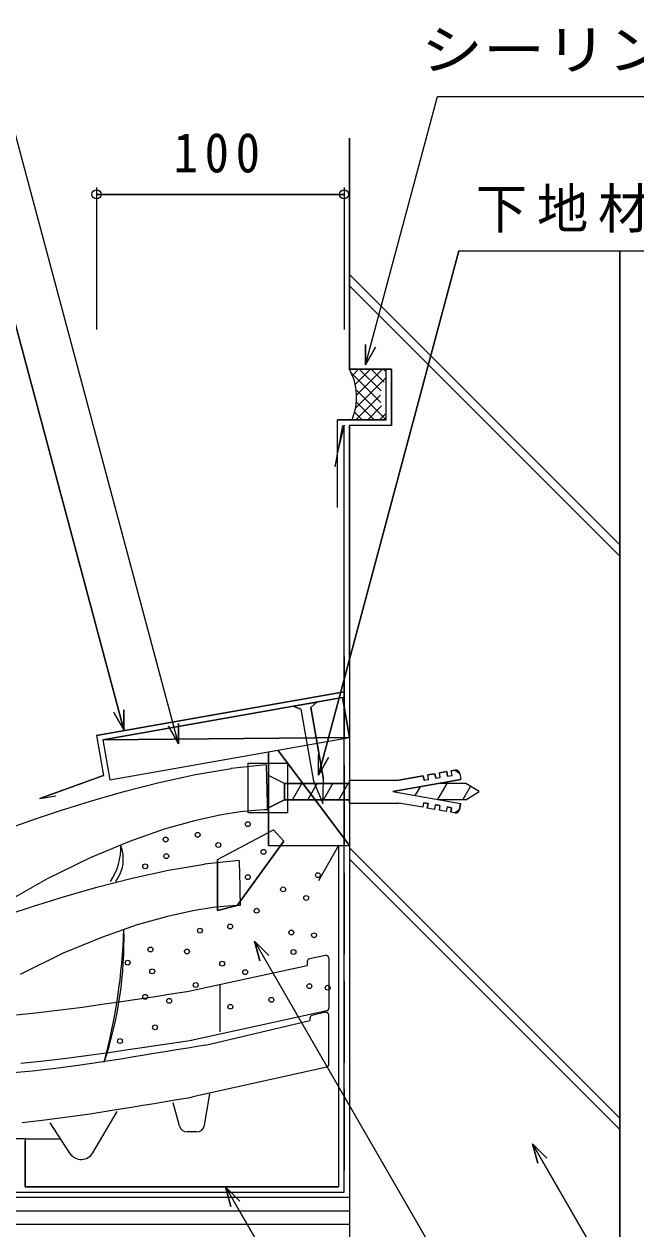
# Model space of a CAD drawing. Units: millimetres, scale not verified. Extents: x -687 to 696, y -330 to 339.
# Drawn here: x 168.9 to 395.2, y -106.4 to 339.1 of the extents above; entities that cross this region are included whole.
import ezdxf
from ezdxf.enums import TextEntityAlignment as Align

# ---------------------------------------------------------------- set-up
doc = ezdxf.new("R2010")
doc.units = ezdxf.units.MM
doc.header["$LTSCALE"] = 10
doc.linetypes.add('DASHED3', pattern=[4, 3, -1])
doc.layers.add('0-0_LAYER001', color=4, linetype='Continuous', lineweight=18)
doc.layers.add('0-1_LAYER004', color=7, linetype='Continuous', lineweight=18)
doc.layers.add('0-2_ADD_LINE', color=7, linetype='Continuous')
doc.styles.add('ＭＳ ゴシック', font='')
doc.styles.get('ＭＳ ゴシック').set_extended_font_data('MS Gothic')

msp = doc.modelspace()

# ---------------------------------------------------------------- linework, layer by layer
at = {"layer": '0-0_LAYER001', "color": 2}
for p, q in [((295.15, 213.1), (321.74, 312.34)), ((321.74, 312.34), (429.08, 312.34)), ((289.21, 211.51), (289.21, 296.9)), ((195.66, 278.61), (195.66, 226.11)), ((287.21, 278.61), (287.21, 226.11)), ((195.66, 276.11), (287.21, 276.11)), ((389.21, 255.2), (389.21, 6.26)), ((205.81, 78.07), (158.73, 253.78)), ((389.21, 146.52), (289.21, 246.52)), ((389.21, 142.28), (289.21, 242.28)), ((304.81, 211.51), (289.21, 211.51)), ((300.82, 199.11), (289.95, 209.98)), ((290.29, 209.18), (292.61, 211.51)), ((291.31, 205.79), (297.03, 211.51)), ((291.8, 201.87), (301.44, 211.51)), ((300.88, 203.46), (292.84, 211.51)), ((302.04, 206.72), (297.25, 211.51)), ((302.73, 210.44), (301.66, 211.51)), ((302.73, 208.39), (302.73, 211.51)), ((304.81, 190.71), (304.81, 211.51)), ((291.45, 197.1), (302.73, 208.39)), ((302.73, 192.79), (302.73, 208.39)), ((291.54, 192.79), (300.68, 201.92)), ((302.73, 192.79), (291.64, 203.88)), ((298.32, 192.79), (291.74, 199.36)), ((295.96, 192.79), (301.08, 197.91)), ((302.73, 192.79), (284.81, 192.79)), ((284.81, 160.34), (284.81, 192.79)), ((293.91, 192.79), (291.11, 195.58)), ((300.37, 192.79), (302.42, 194.83)), ((286.61, 190.71), (283.83, 175.36)), ((287.21, 92.2), (287.21, 190.74)), ((287.21, 112.07), (287.21, 190.07)), ((304.81, 190.71), (289.21, 190.71)), ((289.21, 103.91), (289.21, 190.71)), ((289.21, 174.47), (289.21, -94.84)), ((195.66, 76.05), (287.21, 92.2)), ((197.97, 74.43), (286.61, 90.06)), ((268.39, 86.85), (277.16, 88.39)), ((271.23, 85.73), (268.39, 86.85)), ((271.23, 85.73), (275.92, 59.14)), ((274.88, 86.37), (277.16, 88.39)), ((274.88, 86.37), (279.57, 59.78)), ((195.66, 76.05), (198.26, 61.28)), ((197.97, 74.43), (200.58, 59.66)), ((200.58, 59.66), (289.21, 75.29)), ((259.21, 35.29), (259.21, 70)), ((289.21, 35.29), (262.72, 70.62)), ((325.17, 62.67), (322.51, 62.2)), ((325.47, 61), (325.17, 62.67)), ((328.32, 63.23), (326.85, 62.96)), ((327.14, 61.29), (326.85, 62.97)), ((174.68, 52.7), (198.26, 61.28)), ((259.21, 49.29), (259.21, 61.29)), ((265.21, 58.29), (259.21, 61.29)), ((265.21, 52.29), (265.21, 58.29)), ((289.21, 58.29), (265.21, 58.29)), ((268.1, 52.29), (271.56, 58.29)), ((273.82, 52.29), (277.29, 58.29)), ((275.92, 59.14), (279.36, 50.9)), ((279.36, 50.9), (279.57, 59.78)), ((279.55, 52.29), (283.01, 58.29)), ((285.27, 52.29), (288.73, 58.29)), ((289.21, 59.54), (307.41, 59.54)), ((289.21, 51.04), (289.21, 59.54)), ((305.19, 55.29), (330.46, 59.74)), ((316.51, 61.14), (307.41, 59.54)), ((316.8, 59.47), (316.51, 61.14)), ((316.8, 59.47), (318.47, 59.76)), ((320.84, 61.91), (318.18, 61.44)), ((318.48, 59.76), (318.18, 61.44)), ((321.13, 60.23), (320.84, 61.91)), ((321.13, 60.23), (322.81, 60.53)), ((321.93, 52.34), (325.36, 58.29)), ((332.21, 58.29), (322.2, 58.29)), ((322.81, 60.53), (322.51, 62.2)), ((325.47, 61), (327.14, 61.29)), ((330.06, 62.01), (330.46, 59.74)), ((337.21, 55.29), (332.21, 58.29)), ((174.68, 52.7), (180.59, 53.72)), ((305.19, 55.29), (330.29, 50.86)), ((313.55, 53.81), (315.44, 57.1)), ((331.14, 52.29), (333.99, 57.22)), ((332.21, 52.29), (337.21, 55.29)), ((259.21, 49.29), (265.21, 52.29)), ((289.21, 52.29), (265.21, 52.29)), ((289.21, 51.04), (307.41, 51.04)), ((316.33, 49.47), (307.41, 51.04)), ((316.63, 51.14), (316.33, 49.47)), ((316.63, 51.14), (318.3, 50.84)), ((318.3, 50.84), (318.01, 49.17)), ((320.66, 48.7), (318.01, 49.17)), ((320.96, 50.37), (320.66, 48.7)), ((320.96, 50.37), (322.63, 50.08)), ((332.21, 52.29), (322.2, 52.29)), ((322.63, 50.08), (322.34, 48.41)), ((325.29, 49.61), (325, 47.94)), ((325.29, 49.61), (326.97, 49.32)), ((326.97, 49.32), (326.67, 47.64)), ((329.89, 48.6), (330.29, 50.86)), ((325, 47.94), (322.34, 48.41)), ((328.15, 47.38), (326.67, 47.64)), ((259.21, 35.29), (289.21, 35.29)), ((285.21, 35.29), (277.71, 22.3)), ((285.21, 35.29), (285.21, -90.84)), ((389.21, -65.48), (289.21, 34.52)), ((389.21, -69.72), (289.21, 30.28)), ((389.21, 9.16), (389.21, -119.84)), ((169.21, -73.1), (154.21, -73.1)), ((169.21, -73.1), (169.21, -90.84)), ((169.21, -90.84), (285.21, -90.84)), ((243.33, -90.84), (370.36, -310.86)), ((289.21, -94.84), (-659.75, -94.84))]:
    msp.add_line(p, q, dxfattribs=at)
at = {"layer": '0-0_LAYER001', "color": 2, "linetype": 'DASHED3'}
for p in [(287.21, 105.16), (-659.75, -92.84)]:
    msp.add_line(p, (287.21, -92.84), dxfattribs=at)
at = {"layer": '0-0_LAYER001', "color": 3}
for p, q in [((258.4, 65.13), (245.47, 63.78)), ((248.4, 29.78), (235.47, 28.44))]:
    msp.add_line(p, q, dxfattribs=at)
at = {"layer": '0-0_LAYER001'}
for p, q in [((273.6, -7.52), (273.6, -8.98)), ((280.4, -5.3), (274.4, -6.55)), ((281.6, -6.28), (281.6, -24.86)), ((229.15, -18.63), (273.6, -8.98)), ((241.42, -33.51), (241.42, -16.32)), ((280.82, -25.84), (230.68, -36.72)), ((280.38, -26.34), (275.35, -27.48)), ((235.9, -38.46), (274.57, -29.41)), ((274.57, -28.46), (274.57, -29.41)), ((281.6, -45.6), (281.6, -27.32)), ((225.22, -40.12), (229.41, -39.42)), ((229.41, -39.42), (233.6, -38.73)), ((233.6, -38.73), (236.03, -38.32)), ((197.22, -44.64), (205.43, -43.35)), ((205.43, -43.35), (210.16, -42.59)), ((210.16, -42.59), (212.61, -42.19)), ((212.61, -42.19), (216.82, -41.5)), ((216.82, -41.5), (221.02, -40.81)), ((221.02, -40.81), (225.22, -40.12)), ((163.43, -48.73), (171.99, -47.94)), ((171.99, -47.94), (180.5, -46.97)), ((180.5, -46.97), (188.91, -45.86)), ((188.91, -45.86), (197.22, -44.64)), ((280.82, -46.58), (231.24, -57.64)), ((225.4, -58.61), (229.59, -57.91)), ((229.59, -57.91), (231.21, -57.64)), ((235.61, -68.07), (237.55, -56.47)), ((201.43, -62.54), (206.16, -61.78)), ((206.16, -61.78), (208.61, -61.38)), ((208.61, -61.38), (212.81, -60.69)), ((212.81, -60.69), (217.01, -60)), ((217.01, -60), (221.21, -59.3)), ((221.21, -59.3), (225.4, -58.61)), ((226.31, -68.33), (224.06, -59.76)), ((168.1, -67.12), (176.58, -66.15)), ((176.58, -66.15), (184.95, -65.03)), ((184.95, -65.03), (193.24, -63.82)), ((193.24, -63.82), (201.43, -62.54)), ((194.32, -78.28), (203.26, -63.04)), ((185.81, -78.47), (178.49, -67.17)), ((232.65, -70.58), (229.23, -70.58))]:
    msp.add_line(p, q, dxfattribs=at)
at = {"layer": '0-0_LAYER001', "color": 1}
for p, q in [((289.21, -99.84), (-659.75, -99.84)), ((289.21, -104.84), (-659.75, -104.84))]:
    msp.add_line(p, q, dxfattribs=at)
at = {"layer": '0-0_LAYER001', "color": 2}
for points in [[(226.01, 72.97), (165.15, 300.11), (18.15, 300.11)], [(277.76, 61.37), (329.69, 255.2), (476.69, 255.2)], [(298.9, 219.6), (295.15, 213.1), (295.15, 220.6)], [(286.61, 90.06), (289.21, 75.29), (197.97, 74.43)], [(205.81, 85.57), (205.81, 78.07), (202.06, 84.56)], [(226.01, 80.47), (226.01, 72.97), (222.26, 79.46)], [(281.51, 67.86), (277.76, 61.37), (277.76, 68.87)], [(240.46, 30.16), (261.14, 41.16), (264.94, 36.99)], [(240.46, 30.16), (240.46, 11.28), (247.65, 13.15), (264.94, 36.99)], [(256.08, -7.3), (254.14, -0.05), (259.44, -5.36)], [(254.14, -0.05), (401.11, -254.6), (482.27, -254.6)], [(289.21, -69.84), (289.21, -119.84), (389.21, -119.84)], [(358.86, -82.17), (356.92, -74.93), (362.22, -80.23)], [(356.92, -74.93), (420.96, -185.86), (659.75, -185.86)], [(245.28, -98.09), (243.33, -90.84), (248.64, -96.14)]]:
    msp.add_lwpolyline(points, dxfattribs=at)
at = {"layer": '0-0_LAYER001', "color": 3}
for points in [[(258.4, 65.13), (258.41, 64.66), (258.44, 63.4), (258.49, 61.54), (258.54, 59.28), (258.6, 56.81), (258.65, 54.35), (258.71, 52.09), (258.75, 50.23), (258.78, 48.97), (258.79, 48.5), (257.65, 48.49), (254.27, 48.32), (248.79, 47.74), (241.29, 46.54), (231.89, 44.48), (220.69, 41.33), (207.81, 36.86), (193.35, 30.84), (177.41, 23.04), (160.11, 13.22)], [(165.79, 42.62), (173.02, 45.16), (182.38, 48.28), (193.42, 51.73), (205.71, 55.26), (218.79, 58.61), (232.22, 61.55), (245.58, 63.8)], [(163.02, 9.81), (172.38, 12.94), (183.42, 16.39), (195.71, 19.91), (208.79, 23.27), (222.22, 26.2), (235.58, 28.46)], [(248.4, 29.78), (248.41, 29.32), (248.44, 28.05), (248.49, 26.19), (248.54, 23.93), (248.6, 21.47), (248.65, 19.01), (248.71, 16.75), (248.75, 14.88), (248.78, 13.62), (248.79, 13.15), (247.65, 13.15), (244.27, 12.97), (238.79, 12.4), (231.29, 11.2), (221.89, 9.13), (210.69, 5.98), (197.81, 1.51), (183.35, -4.51), (167.41, -12.31)]]:
    msp.add_lwpolyline(points, dxfattribs=at)
at = {"layer": '0-0_LAYER001', "color": 2}
msp.add_lwpolyline([(251.75, 65.77), (266.26, 65.77), (266.26, 47.37), (251.75, 47.37)], close=True, dxfattribs=at)
at = {"layer": '0-0_LAYER001'}
for points in [[(166.09, -27.24), (174.22, -26.43), (182.32, -25.47), (190.41, -24.4), (198.5, -23.25), (203.18, -22.56), (205.62, -22.2), (209.81, -21.57), (214.01, -20.94), (218.21, -20.31), (222.4, -19.67), (226.59, -19.03), (229.03, -18.67)], [(167.69, -45.17), (176.17, -44.32), (184.56, -43.33), (192.86, -42.23), (201.07, -41.06), (205.81, -40.37), (208.27, -40), (212.48, -39.37), (216.69, -38.74), (220.9, -38.11), (225.1, -37.47), (229.3, -36.83), (230.92, -36.58)]]:
    msp.add_lwpolyline(points, dxfattribs=at)
at = {"layer": '0-0_LAYER001', "color": 2}
for centre, radius in [((195.66, 276.11), 1.7), ((287.21, 276.11), 1.7), ((233.05, 39.28), 0.9), ((251.61, 43.22), 0.9), ((221.24, 37.59), 0.9), ((240.69, 35.52), 0.9), ((221.45, 31.42), 0.9), ((257.4, 33), 0.9), ((213.65, 27.65), 0.9), ((251.63, 23.64), 0.9), ((277.55, 24.37), 0.9), ((264.66, 19.12), 0.9), ((273.17, 15.96), 0.9), ((254.88, 11.23), 0.9), ((233.9, 3.85), 0.9), ((245.06, 5.38), 0.9), ((267.69, 3.19), 0.9), ((276.08, 2.16), 0.9), ((215.59, -3.1), 0.9), ((229.1, -3.83), 0.9), ((268.49, -4.03), 0.9), ((207.18, -7.96), 0.9), ((242.12, -8.34), 0.9), ((216.26, -11.18), 0.9), ((250.64, -11.5), 0.9), ((232.35, -16.23), 0.9), ((274.39, -16.68), 0.9), ((281.14, -17.24), 0.9), ((213.65, -20.62), 0.9), ((222.52, -22.08), 0.9), ((260.33, -21.74), 0.9), ((245.16, -24.27), 0.9), ((217.31, -31.87), 0.9), ((204.32, -36.95), 0.9)]:
    msp.add_circle(centre, radius, dxfattribs=at)
for centre, radius, start, end in [((269.71, 201.11), 22.1, 337.8847, 28.0726), ((328.58, 61.74), 1.5, 10.4513, 99.6375), ((328.41, 48.86), 1.5, 259.839, 350.1473), ((182.45, 34.41), 22.16, 325.9027, 2.8501), ((-15.06, 11.88), 220.96, 345.1296, 358.0264)]:
    msp.add_arc(centre, radius, start, end, dxfattribs=at)
at = {"layer": '0-0_LAYER001'}
for centre, radius, start, end in [((274.6, -7.52), 1, 101.7331, 180), ((280.6, -6.28), 1, 0, 101.7331), ((280.6, -27.32), 1, 0, 102.7244), ((280.6, -24.86), 1, 282.245, 0), ((275.57, -28.46), 1, 102.7244, 180), ((280.6, -45.6), 1, 282.583, 0), ((229.21, -67.57), 3, 194.6764, 270), ((232.65, -67.58), 3, 270, 350.5377), ((190.01, -75.75), 5, 212.9399, 329.6172)]:
    msp.add_arc(centre, radius, start, end, dxfattribs=at)
at = {"layer": '0-1_LAYER004'}
for p, q in [((295.15, 213.1), (321.74, 312.34)), ((321.74, 312.34), (418.92, 312.34)), ((226.01, 72.97), (165.15, 300.11)), ((289.21, 296.9), (289.21, 211.51)), ((195.66, 277.81), (195.66, 226.11)), ((287.21, 278.61), (287.21, 226.11)), ((287.21, 276.11), (195.66, 276.11)), ((329.69, 255.2), (476.69, 255.2)), ((389.21, -119.84), (389.21, 255.2)), ((158.73, 253.78), (205.81, 78.07)), ((289.21, 246.52), (389.21, 146.52)), ((389.21, 142.28), (289.21, 242.28)), ((287.21, 190.74), (284.81, 180.77)), ((197.97, 74.43), (289.21, 75.29)), ((262.72, 70.62), (289.21, 35.29)), ((277.76, 61.37), (281.51, 67.86)), ((265.21, 58.29), (259.21, 61.29)), ((265.21, 58.29), (265.21, 52.29)), ((265.21, 58.29), (289.21, 58.29)), ((289.21, 59.54), (307.41, 59.54)), ((265.21, 52.29), (259.21, 49.29)), ((265.21, 52.29), (289.21, 52.29)), ((289.21, 51.04), (307.41, 51.04)), ((322.63, 50.08), (322.34, 48.41)), ((285.21, 35.29), (277.71, 22.3)), ((289.21, 34.52), (389.21, -65.48)), ((389.21, -69.72), (289.21, 30.28)), ((254.14, -0.05), (256.08, -7.3)), ((254.14, -0.05), (259.44, -5.36)), ((254.14, -0.05), (401.11, -254.6)), ((169.21, -73.1), (181.96, -73.1)), ((169.21, -73.1), (169.21, -73.84)), ((356.92, -74.93), (362.22, -80.23)), ((243.33, -90.84), (245.28, -98.09)), ((289.21, -94.84), (-659.75, -94.84))]:
    msp.add_line(p, q, dxfattribs=at)
for points in [[(329.69, 255.2), (277.76, 61.37), (277.76, 68.87)], [(295.15, 220.6), (295.15, 213.1), (298.9, 219.6)], [(284.81, 160.34), (284.81, 192.79), (302.73, 192.79), (302.73, 211.51)], [(289.21, 211.51), (304.81, 211.51), (304.81, 190.71), (289.21, 190.71), (289.21, -119.84)], [(-659.75, -92.84), (287.21, -92.84), (287.21, 190.71)], [(287.21, 92.2), (195.66, 76.05), (198.26, 61.28), (174.68, 52.7), (180.59, 53.72)], [(202.06, 84.56), (205.81, 78.07), (205.81, 85.57)], [(268.39, 86.85), (271.23, 85.73), (275.92, 59.14), (279.36, 50.9), (279.57, 59.78), (274.88, 86.37), (277.16, 88.39)], [(222.26, 79.46), (226.01, 72.97), (226.01, 80.47)], [(259.21, 70), (259.21, 35.29), (289.21, 35.29)], [(328.32, 63.23), (330.06, 62.02), (330.46, 59.74), (305.19, 55.29), (330.29, 50.86), (329.88, 48.6)], [(307.41, 59.54), (316.51, 61.14), (316.8, 59.47), (318.48, 59.76), (318.18, 61.44), (320.84, 61.91), (321.13, 60.23), (322.81, 60.53), (322.51, 62.2), (325.17, 62.67), (325.47, 61), (327.14, 61.29), (326.85, 62.97), (328.32, 63.23)], [(322.63, 50.08), (320.96, 50.37), (320.66, 48.7), (318.01, 49.17), (318.3, 50.84), (316.63, 51.14), (316.33, 49.47), (307.41, 51.04)], [(329.89, 48.6), (328.14, 47.39), (326.67, 47.64), (326.97, 49.32), (325.29, 49.61), (325, 47.94), (322.34, 48.41)], [(285.21, 35.29), (285.21, -90.84), (169.21, -90.84), (169.21, -73.84)], [(420.96, -185.86), (356.92, -74.93), (358.86, -82.17)], [(248.64, -96.14), (243.33, -90.84), (370.36, -310.86)]]:
    msp.add_lwpolyline(points, dxfattribs=at)
for points in [[(197.97, 74.43), (200.58, 59.66), (289.21, 75.29), (286.61, 90.06)], [(251.75, 65.77), (266.26, 65.77), (266.26, 47.37), (251.75, 47.37)], [(261.14, 41.16), (264.94, 36.99), (247.65, 13.15), (240.46, 11.28), (240.46, 30.16)]]:
    msp.add_lwpolyline(points, close=True, dxfattribs=at)
for centre, radius, start, end in [((269.71, 201.11), 22.1, 337.8841, 28.073), ((191.6, 30.36), 13.96, 323.6455, 21.6623), ((62.53, 0.47), 143.29, 341.7429, 1.5211)]:
    msp.add_arc(centre, radius, start, end, dxfattribs=at)

# ---------------------------------------------------------------- texts
at = {"layer": '0-2_ADD_LINE', "style": 'ＭＳ ゴシック', "width": 1.15}
msp.add_text('シーリング', height=14.66, dxfattribs=at).set_placement((315.61, 317.89), align=Align.BOTTOM_LEFT)
at = {"layer": '0-2_ADD_LINE', "char_height": 14.66, "attachment_point": 7, "style": 'ＭＳ ゴシック'}
for s, insert in [('\\T1.28;\\W0.9;100', (224.15, 284.02)), ('\\T1.19;\\W0.95;下地材：40x30', (335.93, 262))]:
    msp.add_mtext(s, dxfattribs=dict(at, insert=insert))

doc.saveas('drawing.dxf')
